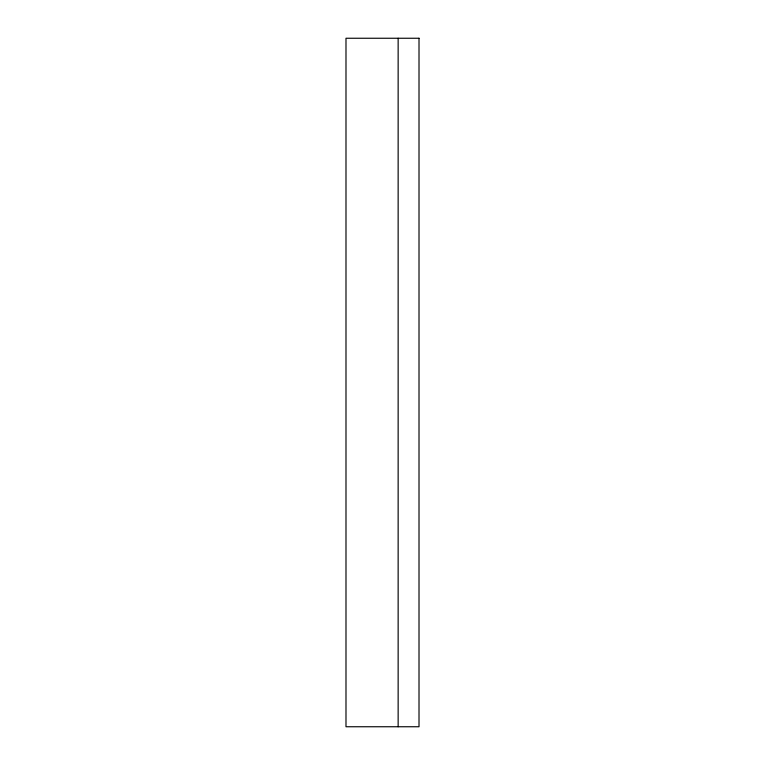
<?xml version="1.0" encoding="UTF-8"?>
<svg xmlns="http://www.w3.org/2000/svg" width="765" height="765" viewBox="0 0 765 765"><rect width="100%" height="100%" fill="white"/><g stroke="black" fill="none" stroke-linecap="round" stroke-linejoin="round"><path stroke-width="1.15" d="M398.144 38.25L398.144 726.75M419.01 38.25L345.99 38.25L345.99 726.75L419.01 726.75L419.01 38.25"/></g></svg>
